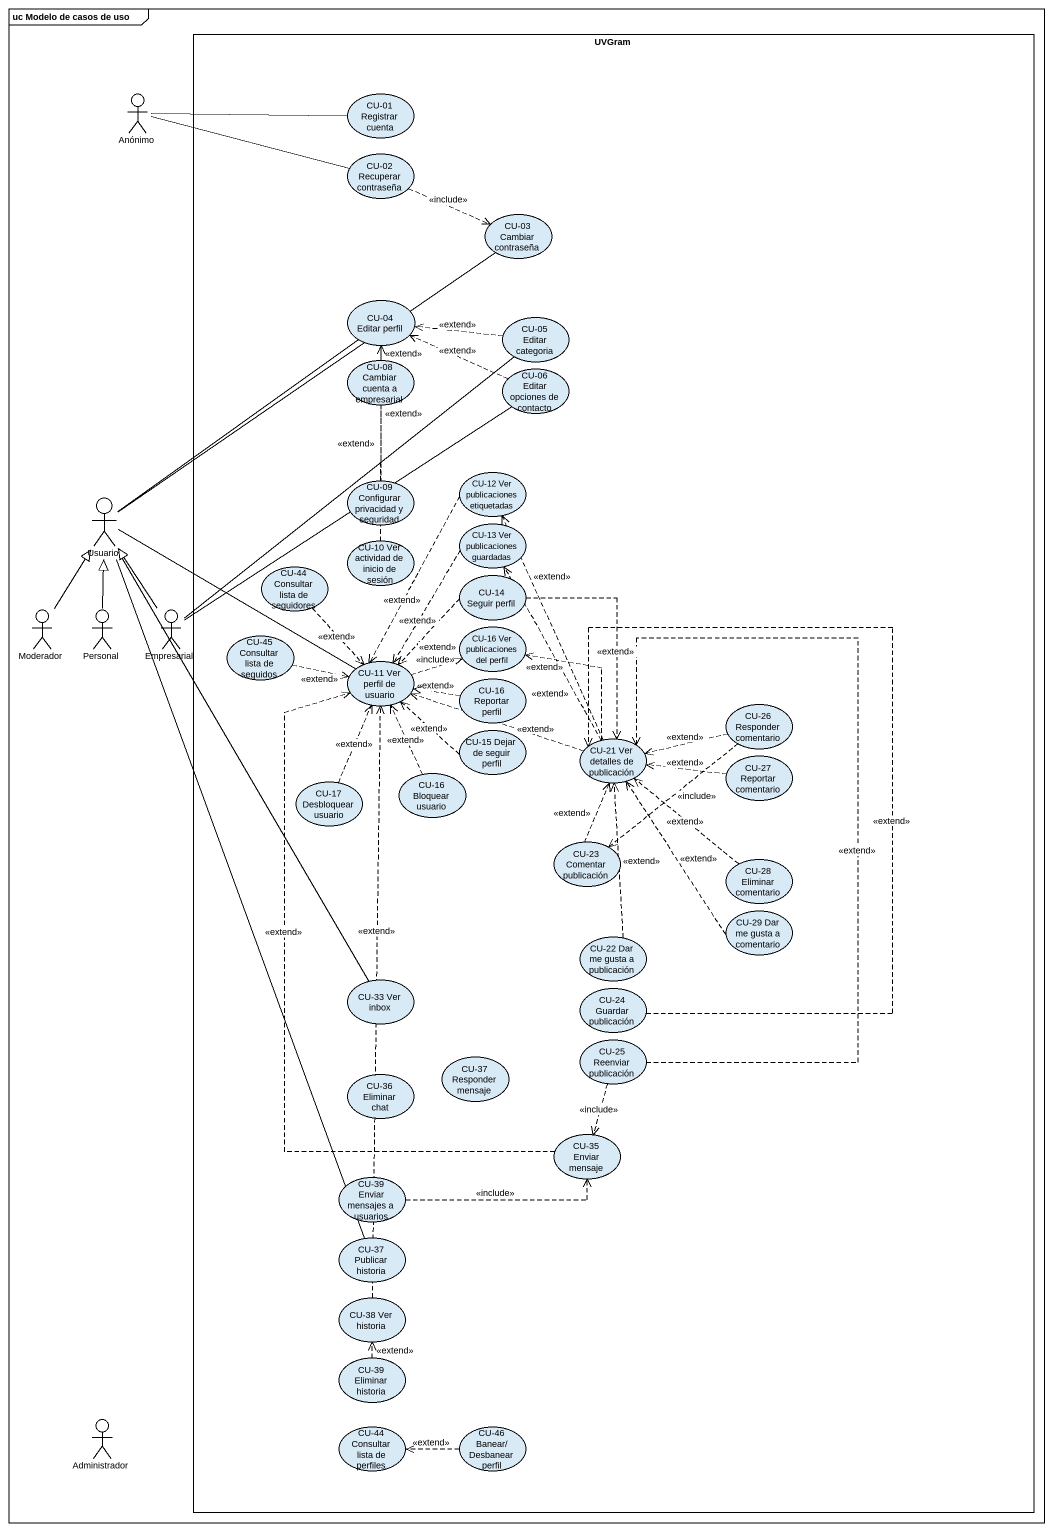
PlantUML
@startuml
mainframe uc Modelo de casos de uso
rectangle UVGram {
  usecase "CU-01 Registrar cuenta" as CU_01_Registrar_cuenta
  usecase "CU-02 Recuperar contraseña" as CU_02_Recuperar_contraseña
  usecase "CU-03 Cambiar contraseña" as CU_03_Cambiar_contraseña
  usecase "CU-04 Editar perfil" as CU_04_Editar_perfil
  usecase "CU-05 Editar categoria" as CU_05_Editar_categoria
  usecase "CU-08 Cambiar cuenta a empresarial" as CU_08_Cambiar_cuenta_a
  usecase "CU-06 Editar opciones de contacto" as CU_06_Editar_opciones_de
  usecase "CU-09 Configurar privacidad y seguridad" as CU_09_Configurar_privacidad
  usecase "CU-12 Ver publicaciones etiquetadas" as CU_12_Ver_publicaciones
  usecase "CU-13 Ver publicaciones guardadas" as CU_13_Ver_publicaciones
  usecase "CU-44 Consultar lista de seguidores" as CU_44_Consultar_lista_de
  usecase "CU-10 Ver actividad de inicio de sesión" as CU_10_Ver_actividad_de
  usecase "CU-14 Seguir perfil" as CU_14_Seguir_perfil
  usecase "CU-45 Consultar lista de seguidos" as CU_45_Consultar_lista_de
  usecase "CU-16 Ver publicaciones del perfil" as CU_16_Ver_publicaciones_del
  usecase "CU-11 Ver perfil de usuario" as CU_11_Ver_perfil_de_usuario
  usecase "CU-16 Reportar perfil" as CU_16_Reportar_perfil
  usecase "CU-26 Responder comentario" as CU_26_Responder_comentario
  usecase "CU-15 Dejar de seguir perfil" as CU_15_Dejar_de_seguir_perfil
  usecase "CU-21 Ver detalles de publicación" as CU_21_Ver_detalles_de
  usecase "CU-27 Reportar comentario" as CU_27_Reportar_comentario
  usecase "CU-17 Desbloquear usuario" as CU_17_Desbloquear_usuario
  usecase "CU-16 Bloquear usuario" as CU_16_Bloquear_usuario
  usecase "CU-23 Comentar publicación" as CU_23_Comentar_publicación
  usecase "CU-28 Eliminar comentario" as CU_28_Eliminar_comentario
  usecase "CU-29 Dar me gusta a comentario" as CU_29_Dar_me_gusta_a
  usecase "CU-22 Dar me gusta a publicación" as CU_22_Dar_me_gusta_a
  usecase "CU-33 Ver inbox" as CU_33_Ver_inbox
  usecase "CU-24 Guardar publicación" as CU_24_Guardar_publicación
  usecase "CU-37 Responder mensaje" as CU_37_Responder_mensaje
  usecase "CU-25 Reenviar publicación" as CU_25_Reenviar_publicación
  usecase "CU-36 Eliminar chat" as CU_36_Eliminar_chat
  usecase "CU-35 Enviar mensaje" as CU_35_Enviar_mensaje
  usecase "CU-39 Enviar mensajes a usuarios" as CU_39_Enviar_mensajes_a
  usecase "CU-37 Publicar historia" as CU_37_Publicar_historia
  usecase "CU-38 Ver historia" as CU_38_Ver_historia
  usecase "CU-39 Eliminar historia" as CU_39_Eliminar_historia
  usecase "CU-44 Consultar lista de perfiles" as CU_44_Consultar_lista_de_2
  usecase "CU-46 Banear/Desbanear perfil" as CU_46_Banear_Desbanear
}
actor Anónimo
actor Usuario
actor Moderador
actor Personal
actor Empresarial
actor Administrador
Anónimo -right- CU_01_Registrar_cuenta
Anónimo -right- CU_02_Recuperar_contraseña
CU_02_Recuperar_contraseña .right.> CU_03_Cambiar_contraseña : <<include>>
CU_05_Editar_categoria .left.> CU_04_Editar_perfil : <<extend>>
CU_08_Cambiar_cuenta_a .up.> CU_04_Editar_perfil : <<extend>>
CU_06_Editar_opciones_de .left.> CU_04_Editar_perfil : <<extend>>
CU_09_Configurar_privacidad .up.> CU_04_Editar_perfil : <<extend>>
CU_12_Ver_publicaciones ..> CU_11_Ver_perfil_de_usuario : <<extend>>
Usuario -up- CU_03_Cambiar_contraseña
Usuario -up- CU_04_Editar_perfil
Usuario -right- CU_11_Ver_perfil_de_usuario
Usuario -- CU_33_Ver_inbox
Usuario -- CU_37_Publicar_historia
CU_13_Ver_publicaciones ..> CU_11_Ver_perfil_de_usuario : <<extend>>
CU_44_Consultar_lista_de ..> CU_11_Ver_perfil_de_usuario : <<extend>>
CU_10_Ver_actividad_de .up.> CU_04_Editar_perfil : <<extend>>
CU_14_Seguir_perfil ..> CU_11_Ver_perfil_de_usuario : <<extend>>
CU_14_Seguir_perfil ..> CU_21_Ver_detalles_de : <<extend>>
Moderador -up-|> Usuario
Personal -up-|> Usuario
Empresarial -up- CU_05_Editar_categoria
Empresarial -up- CU_06_Editar_opciones_de
Empresarial -up-|> Usuario
CU_45_Consultar_lista_de .right.> CU_11_Ver_perfil_de_usuario : <<extend>>
CU_11_Ver_perfil_de_usuario .right.> CU_16_Ver_publicaciones_del : <<include>>
CU_16_Reportar_perfil .left.> CU_11_Ver_perfil_de_usuario : <<extend>>
CU_26_Responder_comentario .left.> CU_21_Ver_detalles_de : <<extend>>
CU_26_Responder_comentario ..> CU_23_Comentar_publicación : <<include>>
CU_15_Dejar_de_seguir_perfil .up.> CU_11_Ver_perfil_de_usuario : <<extend>>
CU_21_Ver_detalles_de .up.> CU_12_Ver_publicaciones : <<extend>>
CU_21_Ver_detalles_de .up.> CU_13_Ver_publicaciones : <<extend>>
CU_21_Ver_detalles_de .up.> CU_16_Ver_publicaciones_del : <<extend>>
CU_21_Ver_detalles_de .left.> CU_11_Ver_perfil_de_usuario : <<extend>>
CU_27_Reportar_comentario .left.> CU_21_Ver_detalles_de : <<extend>>
CU_17_Desbloquear_usuario .up.> CU_11_Ver_perfil_de_usuario : <<extend>>
CU_16_Bloquear_usuario .up.> CU_11_Ver_perfil_de_usuario : <<extend>>
CU_23_Comentar_publicación .up.> CU_21_Ver_detalles_de : <<extend>>
CU_28_Eliminar_comentario .up.> CU_21_Ver_detalles_de : <<extend>>
CU_29_Dar_me_gusta_a .up.> CU_21_Ver_detalles_de : <<extend>>
CU_22_Dar_me_gusta_a .up.> CU_21_Ver_detalles_de : <<extend>>
CU_24_Guardar_publicación .up.> CU_21_Ver_detalles_de : <<extend>>
CU_25_Reenviar_publicación .up.> CU_21_Ver_detalles_de : <<extend>>
CU_25_Reenviar_publicación ..> CU_35_Enviar_mensaje : <<include>>
CU_35_Enviar_mensaje .up.> CU_11_Ver_perfil_de_usuario : <<extend>>
CU_39_Enviar_mensajes_a .right.> CU_35_Enviar_mensaje : <<include>>
CU_38_Ver_historia .up.> CU_11_Ver_perfil_de_usuario : <<extend>>
CU_39_Eliminar_historia .up.> CU_38_Ver_historia : <<extend>>
CU_46_Banear_Desbanear .left.> CU_44_Consultar_lista_de_2 : <<extend>>
@enduml
